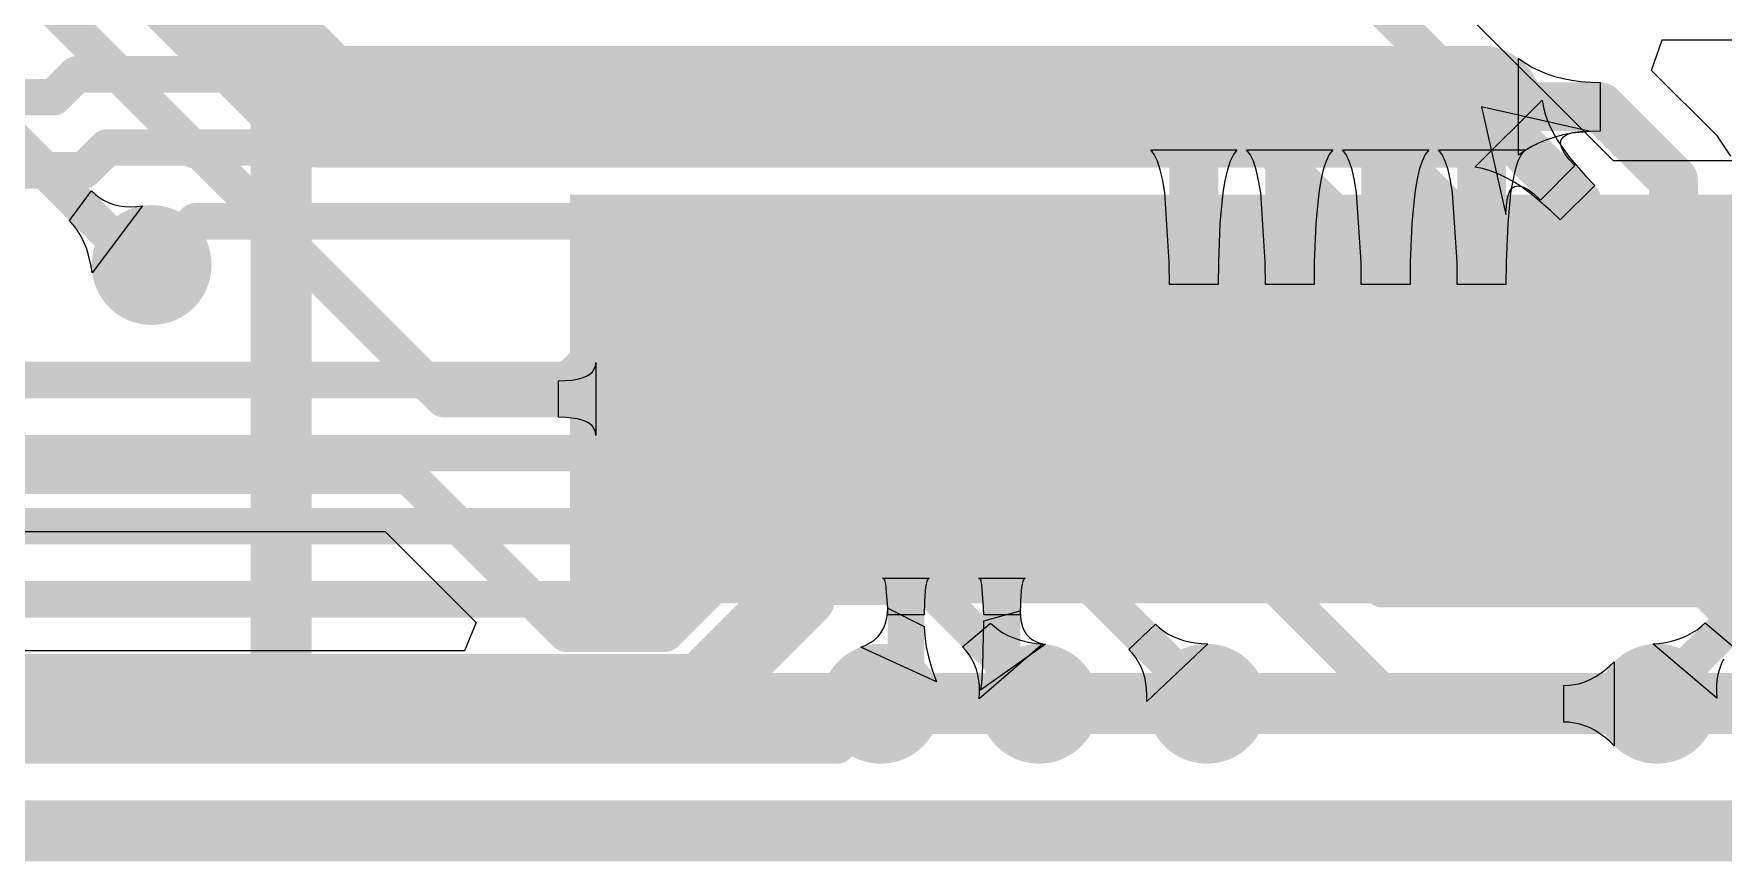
# Model space of a CAD drawing. Header units: millimetres. Extents: x 6.03 to 8.53, y 10.22 to 11.81.
# Drawn here: x 6.8586 to 7.1359, y 10.225 to 10.3608 of the extents above; entities that cross this region are included whole.
import ezdxf

# ---------------------------------------------------------------- set-up
doc = ezdxf.new("R2010")
doc.units = ezdxf.units.MM
doc.header["$MEASUREMENT"] = 0
for name, color, linetype in [('BottomLayer', 5, 'Continuous'), ('BottomOverlay', 54, 'Continuous'), ('BottomPaste', 16, 'Continuous'), ('BottomSolder', 6, 'Continuous'), ('KeepOutLayer', 6, 'Continuous'), ('MultiLayer', 9, 'Continuous'), ('TopLayer', 1, 'Continuous')]:
    doc.layers.add(name, color=color, linetype=linetype)

# ---------------------------------------------------------------- blocks, each defined once
blk = doc.blocks.new('CM4_2_B_4')
at = {"layer": 'BottomLayer'}
for points in [[(0.20866, 0.68701), (0.21654, 0.68701), (0.20866, 0.74606), (0.21654, 0.74606)], [(0.22441, 0.68701), (0.23228, 0.68701), (0.22441, 0.74606), (0.23228, 0.74606)], [(0.24016, 0.68701), (0.24803, 0.68701), (0.24016, 0.74606), (0.24803, 0.74606)], [(0.25591, 0.68701), (0.26378, 0.68701), (0.25591, 0.74606), (0.26378, 0.74606)], [(0.27165, 0.68701), (0.27953, 0.68701), (0.27165, 0.74606), (0.27953, 0.74606)], [(0.2874, 0.68701), (0.29528, 0.68701), (0.2874, 0.74606), (0.29528, 0.74606)], [(0.30315, 0.68701), (0.31102, 0.68701), (0.30315, 0.74606), (0.31102, 0.74606)], [(0.3189, 0.68701), (0.32677, 0.68701), (0.3189, 0.74606), (0.32677, 0.74606)], [(0.33465, 0.68701), (0.34252, 0.68701), (0.33465, 0.74606), (0.34252, 0.74606)], [(0.35039, 0.68701), (0.35827, 0.68701), (0.35039, 0.74606), (0.35827, 0.74606)], [(0.36614, 0.68701), (0.37402, 0.68701), (0.36614, 0.74606), (0.37402, 0.74606)], [(0.38189, 0.68701), (0.38976, 0.68701), (0.38189, 0.74606), (0.38976, 0.74606)]]:
    blk.add_solid(points, dxfattribs=at)
at = {"layer": 'BottomOverlay', "const_width": 0.01}
for points in [[(0.86614, 0.7874), (-1.06375, 0.7874)], [(0.44117, 0.76654), (-0.44083, 0.76654)], [(0.44117, 0.76654), (0.44117, 0.57754)]]:
    blk.add_lwpolyline(points, dxfattribs=at)
at = {"layer": 'BottomOverlay', "const_width": 0.005}
blk.add_lwpolyline([(0.43867, 0.76654, 1), (0.44367, 0.76654, 1)], format="xyb", close=True, dxfattribs=at)
blk.add_lwpolyline([(0.43867, 0.76654, 1), (0.44367, 0.76654, 1)], format="xyb", close=True, dxfattribs=at)
at = {"layer": 'BottomPaste'}
for points in [[(0.20866, 0.68701), (0.21654, 0.68701), (0.20866, 0.74606), (0.21654, 0.74606)], [(0.22441, 0.68701), (0.23228, 0.68701), (0.22441, 0.74606), (0.23228, 0.74606)], [(0.24016, 0.68701), (0.24803, 0.68701), (0.24016, 0.74606), (0.24803, 0.74606)], [(0.25591, 0.68701), (0.26378, 0.68701), (0.25591, 0.74606), (0.26378, 0.74606)], [(0.27165, 0.68701), (0.27953, 0.68701), (0.27165, 0.74606), (0.27953, 0.74606)], [(0.2874, 0.68701), (0.29528, 0.68701), (0.2874, 0.74606), (0.29528, 0.74606)], [(0.30315, 0.68701), (0.31102, 0.68701), (0.30315, 0.74606), (0.31102, 0.74606)], [(0.3189, 0.68701), (0.32677, 0.68701), (0.3189, 0.74606), (0.32677, 0.74606)], [(0.33465, 0.68701), (0.34252, 0.68701), (0.33465, 0.74606), (0.34252, 0.74606)], [(0.35039, 0.68701), (0.35827, 0.68701), (0.35039, 0.74606), (0.35827, 0.74606)], [(0.36614, 0.68701), (0.37402, 0.68701), (0.36614, 0.74606), (0.37402, 0.74606)], [(0.38189, 0.68701), (0.38976, 0.68701), (0.38189, 0.74606), (0.38976, 0.74606)]]:
    blk.add_solid(points, dxfattribs=at)
at = {"layer": 'BottomSolder'}
for points in [[(0.18891, 0.68301), (0.20479, 0.68301), (0.18891, 0.75006), (0.20479, 0.75006)], [(0.20466, 0.68301), (0.22054, 0.68301), (0.20466, 0.75006), (0.22054, 0.75006)], [(0.22041, 0.68301), (0.23628, 0.68301), (0.22041, 0.75006), (0.23628, 0.75006)], [(0.23616, 0.68301), (0.25203, 0.68301), (0.23616, 0.75006), (0.25203, 0.75006)], [(0.25191, 0.68301), (0.26778, 0.68301), (0.25191, 0.75006), (0.26778, 0.75006)], [(0.26765, 0.68301), (0.28353, 0.68301), (0.26765, 0.75006), (0.28353, 0.75006)], [(0.2834, 0.68301), (0.29928, 0.68301), (0.2834, 0.75006), (0.29928, 0.75006)], [(0.29915, 0.68301), (0.31502, 0.68301), (0.29915, 0.75006), (0.31502, 0.75006)], [(0.3149, 0.68301), (0.33077, 0.68301), (0.3149, 0.75006), (0.33077, 0.75006)], [(0.33065, 0.68301), (0.34652, 0.68301), (0.33065, 0.75006), (0.34652, 0.75006)], [(0.34639, 0.68301), (0.36227, 0.68301), (0.34639, 0.75006), (0.36227, 0.75006)], [(0.36214, 0.68301), (0.37802, 0.68301), (0.36214, 0.75006), (0.37802, 0.75006)], [(0.37789, 0.68301), (0.39376, 0.68301), (0.37789, 0.75006), (0.39376, 0.75006)]]:
    blk.add_solid(points, dxfattribs=at)

msp = doc.modelspace()

# ---------------------------------------------------------------- linework, layer by layer
at = {"layer": 'BottomLayer'}
for p, q in [((7.12418, 10.3548), (7.12586, 10.35964)), ((7.12586, 10.35964), (7.12599, 10.3598)), ((7.12599, 10.3598), (7.14533, 10.3598)), ((7.10235, 10.34087), (7.10235, 10.35676)), ((7.10235, 10.35676), (7.10341, 10.35601)), ((7.10341, 10.35601), (7.10454, 10.35534)), ((7.10454, 10.35534), (7.10573, 10.35475)), ((7.10573, 10.35475), (7.10697, 10.35424)), ((7.10697, 10.35424), (7.10828, 10.35381)), ((7.10828, 10.35381), (7.10965, 10.35345)), ((7.10965, 10.35345), (7.11108, 10.35317)), ((7.11108, 10.35317), (7.11258, 10.35298)), ((7.13498, 10.344), (7.12418, 10.3548)), ((7.11258, 10.35298), (7.11413, 10.35286)), ((7.11413, 10.35286), (7.11575, 10.35282)), ((7.11575, 10.35282), (7.11575, 10.34482)), ((7.09518, 10.33888), (7.10622, 10.34991)), ((7.11394, 10.34482), (7.09628, 10.34882)), ((7.09628, 10.34882), (7.10028, 10.33116)), ((7.10622, 10.34991), (7.10643, 10.34869)), ((7.10643, 10.34869), (7.10678, 10.34742)), ((7.10678, 10.34742), (7.10728, 10.34611)), ((7.10728, 10.34611), (7.10792, 10.34477)), ((7.10792, 10.34477), (7.10871, 10.34339)), ((7.11413, 10.34478), (7.11108, 10.34446)), ((7.11128, 10.34459), (7.11247, 10.34476)), ((7.11247, 10.34476), (7.11394, 10.34482)), ((7.11575, 10.34482), (7.11413, 10.34478)), ((7.10454, 10.34229), (7.10341, 10.34162)), ((7.10573, 10.34289), (7.10454, 10.34229)), ((7.10697, 10.3434), (7.10573, 10.34289)), ((7.10828, 10.34383), (7.10697, 10.3434)), ((7.10965, 10.34419), (7.10828, 10.34383)), ((7.10871, 10.34339), (7.10965, 10.34197)), ((7.10925, 10.34278), (7.10935, 10.3434)), ((7.10943, 10.34205), (7.10925, 10.34278)), ((7.10935, 10.3434), (7.10972, 10.34391)), ((7.10988, 10.3412), (7.10943, 10.34205)), ((7.11108, 10.34446), (7.10965, 10.34419)), ((7.10972, 10.34391), (7.11037, 10.34431)), ((7.11037, 10.34431), (7.11128, 10.34459)), ((7.1372, 10.34069), (7.13498, 10.344)), ((7.04254, 10.34098), (7.04196, 10.34175)), ((7.04196, 10.34175), (7.05611, 10.34175)), ((7.04254, 10.34098), (7.04196, 10.34175)), ((7.04196, 10.34175), (7.05611, 10.34175)), ((7.04307, 10.33988), (7.04254, 10.34098)), ((7.04307, 10.33988), (7.04254, 10.34098)), ((7.04353, 10.33847), (7.04307, 10.33988)), ((7.04353, 10.33847), (7.04307, 10.33988)), ((7.055, 10.33988), (7.05454, 10.33847)), ((7.055, 10.33988), (7.05454, 10.33847)), ((7.05553, 10.34098), (7.055, 10.33988)), ((7.05553, 10.34098), (7.055, 10.33988)), ((7.05611, 10.34175), (7.05553, 10.34098)), ((7.05611, 10.34175), (7.05553, 10.34098)), ((7.05829, 10.34098), (7.05771, 10.34175)), ((7.05771, 10.34175), (7.07186, 10.34175)), ((7.05829, 10.34098), (7.05771, 10.34175)), ((7.05771, 10.34175), (7.07186, 10.34175)), ((7.05881, 10.33988), (7.05829, 10.34098)), ((7.05881, 10.33988), (7.05829, 10.34098)), ((7.05928, 10.33847), (7.05881, 10.33988)), ((7.05928, 10.33847), (7.05881, 10.33988)), ((7.07075, 10.33988), (7.07029, 10.33847)), ((7.07075, 10.33988), (7.07029, 10.33847)), ((7.07127, 10.34098), (7.07075, 10.33988)), ((7.07127, 10.34098), (7.07075, 10.33988)), ((7.07186, 10.34175), (7.07127, 10.34098)), ((7.07186, 10.34175), (7.07127, 10.34098)), ((7.07404, 10.34098), (7.07346, 10.34175)), ((7.07346, 10.34175), (7.08761, 10.34175)), ((7.07404, 10.34098), (7.07346, 10.34175)), ((7.07346, 10.34175), (7.08761, 10.34175)), ((7.07456, 10.33988), (7.07404, 10.34098)), ((7.07456, 10.33988), (7.07404, 10.34098)), ((7.07502, 10.33847), (7.07456, 10.33988)), ((7.07502, 10.33847), (7.07456, 10.33988)), ((7.0865, 10.33988), (7.08604, 10.33847)), ((7.0865, 10.33988), (7.08604, 10.33847)), ((7.08702, 10.34098), (7.0865, 10.33988)), ((7.08702, 10.34098), (7.0865, 10.33988)), ((7.08761, 10.34175), (7.08702, 10.34098)), ((7.08761, 10.34175), (7.08702, 10.34098)), ((7.08979, 10.34098), (7.0892, 10.34175)), ((7.0892, 10.34175), (7.10335, 10.34175)), ((7.09031, 10.33988), (7.08979, 10.34098)), ((7.09077, 10.33847), (7.09031, 10.33988)), ((7.10225, 10.33988), (7.10179, 10.33847)), ((7.10277, 10.34098), (7.10225, 10.33988)), ((7.10341, 10.34162), (7.10235, 10.34087)), ((7.10335, 10.34175), (7.10277, 10.34098)), ((7.10965, 10.34197), (7.11073, 10.34051)), ((7.1106, 10.34024), (7.10988, 10.3412)), ((7.11159, 10.33916), (7.1106, 10.34024)), ((7.11073, 10.34051), (7.11333, 10.33747)), ((7.04393, 10.33674), (7.04353, 10.33847)), ((7.04393, 10.33674), (7.04353, 10.33847)), ((7.04427, 10.33469), (7.04393, 10.33674)), ((7.04427, 10.33469), (7.04393, 10.33674)), ((7.05414, 10.33674), (7.0538, 10.33469)), ((7.05414, 10.33674), (7.0538, 10.33469)), ((7.05454, 10.33847), (7.05414, 10.33674)), ((7.05454, 10.33847), (7.05414, 10.33674)), ((7.05968, 10.33674), (7.05928, 10.33847)), ((7.05968, 10.33674), (7.05928, 10.33847)), ((7.06001, 10.33469), (7.05968, 10.33674)), ((7.06001, 10.33469), (7.05968, 10.33674)), ((7.06989, 10.33674), (7.06955, 10.33469)), ((7.06989, 10.33674), (7.06955, 10.33469)), ((7.07029, 10.33847), (7.06989, 10.33674)), ((7.07029, 10.33847), (7.06989, 10.33674)), ((7.07542, 10.33674), (7.07502, 10.33847)), ((7.07542, 10.33674), (7.07502, 10.33847)), ((7.07576, 10.33469), (7.07542, 10.33674)), ((7.07576, 10.33469), (7.07542, 10.33674)), ((7.08564, 10.33674), (7.0853, 10.33469)), ((7.08564, 10.33674), (7.0853, 10.33469)), ((7.08604, 10.33847), (7.08564, 10.33674)), ((7.08604, 10.33847), (7.08564, 10.33674)), ((7.09117, 10.33674), (7.09077, 10.33847)), ((7.09151, 10.33469), (7.09117, 10.33674)), ((7.09641, 10.33867), (7.09518, 10.33888)), ((7.09768, 10.33832), (7.09641, 10.33867)), ((7.09898, 10.33782), (7.09768, 10.33832)), ((7.10033, 10.33718), (7.09898, 10.33782)), ((7.10171, 10.33639), (7.10033, 10.33718)), ((7.10139, 10.33674), (7.10105, 10.33469)), ((7.10179, 10.33847), (7.10139, 10.33674)), ((7.10594, 10.33351), (7.11159, 10.33916)), ((7.11333, 10.33747), (7.11486, 10.3359)), ((6.86444, 10.33013), (6.86805, 10.33501)), ((6.86805, 10.33501), (6.86872, 10.33441)), ((6.86872, 10.33441), (6.86942, 10.33388)), ((6.86942, 10.33388), (6.87017, 10.33343)), ((7.045, 10.3233), (7.04427, 10.33469)), ((7.045, 10.3233), (7.04427, 10.33469)), ((7.0538, 10.33469), (7.05331, 10.32963)), ((7.0538, 10.33469), (7.05331, 10.32963)), ((7.06075, 10.3233), (7.06001, 10.33469)), ((7.06075, 10.3233), (7.06001, 10.33469)), ((7.06955, 10.33469), (7.06906, 10.32963)), ((7.06955, 10.33469), (7.06906, 10.32963)), ((7.0765, 10.3233), (7.07576, 10.33469)), ((7.0765, 10.3233), (7.07576, 10.33469)), ((7.0853, 10.33469), (7.08481, 10.32963)), ((7.0853, 10.33469), (7.08481, 10.32963)), ((7.09225, 10.3233), (7.09151, 10.33469)), ((7.10034, 10.33263), (7.10051, 10.33382)), ((7.10051, 10.33382), (7.10079, 10.33473)), ((7.10105, 10.33469), (7.10056, 10.32963)), ((7.10079, 10.33473), (7.10118, 10.33538)), ((7.10118, 10.33538), (7.10169, 10.33575)), ((7.10169, 10.33575), (7.10232, 10.33585)), ((7.10313, 10.33545), (7.10171, 10.33639)), ((7.10232, 10.33585), (7.10305, 10.33567)), ((7.10305, 10.33567), (7.1039, 10.33522)), ((7.10459, 10.33437), (7.10313, 10.33545)), ((7.1039, 10.33522), (7.10486, 10.3345)), ((7.10762, 10.33176), (7.10459, 10.33437)), ((7.10486, 10.3345), (7.10594, 10.33351)), ((7.11486, 10.3359), (7.1092, 10.33024)), ((6.87646, 10.33256), (6.8682, 10.32154)), ((6.87017, 10.33343), (6.87095, 10.33307)), ((6.87095, 10.33307), (6.87177, 10.33278)), ((6.87177, 10.33278), (6.87263, 10.33258)), ((6.87263, 10.33258), (6.87353, 10.33245)), ((6.87353, 10.33245), (6.87447, 10.33241)), ((6.87447, 10.33241), (6.87545, 10.33245)), ((6.87545, 10.33245), (6.87646, 10.33256)), ((7.10028, 10.33116), (7.10034, 10.33263)), ((7.1092, 10.33024), (7.10762, 10.33176)), ((6.86502, 10.32951), (6.86444, 10.33013)), ((6.86556, 10.32883), (6.86502, 10.32951)), ((6.86605, 10.32809), (6.86556, 10.32883)), ((7.05331, 10.32963), (7.05307, 10.3233)), ((7.05331, 10.32963), (7.05307, 10.3233)), ((7.06906, 10.32963), (7.06881, 10.3233)), ((7.06906, 10.32963), (7.06881, 10.3233)), ((7.08481, 10.32963), (7.08456, 10.3233)), ((7.08481, 10.32963), (7.08456, 10.3233)), ((7.10056, 10.32963), (7.10031, 10.3233)), ((6.86649, 10.32731), (6.86605, 10.32809)), ((6.86689, 10.32648), (6.86649, 10.32731)), ((6.86724, 10.32559), (6.86689, 10.32648)), ((6.86755, 10.32466), (6.86724, 10.32559)), ((6.86803, 10.32263), (6.86755, 10.32466)), ((6.8682, 10.32154), (6.86803, 10.32263)), ((7.04504, 10.31965), (7.045, 10.3233)), ((7.04504, 10.31965), (7.045, 10.3233)), ((7.05307, 10.3233), (7.05304, 10.31965)), ((7.05307, 10.3233), (7.05304, 10.31965)), ((7.06078, 10.31965), (7.06075, 10.3233)), ((7.06078, 10.31965), (7.06075, 10.3233)), ((7.06881, 10.3233), (7.06878, 10.31965)), ((7.06881, 10.3233), (7.06878, 10.31965)), ((7.07653, 10.31965), (7.0765, 10.3233)), ((7.07653, 10.31965), (7.0765, 10.3233)), ((7.08456, 10.3233), (7.08453, 10.31965)), ((7.08456, 10.3233), (7.08453, 10.31965)), ((7.09228, 10.31965), (7.09225, 10.3233)), ((7.10031, 10.3233), (7.10028, 10.31965)), ((7.05304, 10.31965), (7.04504, 10.31965)), ((7.05304, 10.31965), (7.04504, 10.31965)), ((7.06878, 10.31965), (7.06078, 10.31965)), ((7.06878, 10.31965), (7.06078, 10.31965)), ((7.08453, 10.31965), (7.07653, 10.31965)), ((7.08453, 10.31965), (7.07653, 10.31965)), ((7.10028, 10.31965), (7.09228, 10.31965)), ((6.95061, 10.30576), (6.95079, 10.30627)), ((6.95079, 10.30627), (6.95085, 10.30684)), ((6.95085, 10.30684), (6.95085, 10.29484)), ((6.94473, 10.30384), (6.94589, 10.30387)), ((6.94473, 10.29784), (6.94473, 10.30384)), ((6.94589, 10.30387), (6.94693, 10.30396)), ((6.94693, 10.30396), (6.94785, 10.30411)), ((6.94785, 10.30411), (6.94865, 10.30432)), ((6.94865, 10.30432), (6.94932, 10.30459)), ((6.94932, 10.30459), (6.94987, 10.30492)), ((6.94987, 10.30492), (6.9503, 10.30531)), ((6.9503, 10.30531), (6.95061, 10.30576)), ((6.94589, 10.29781), (6.94473, 10.29784)), ((6.94693, 10.29772), (6.94589, 10.29781)), ((6.94785, 10.29757), (6.94693, 10.29772)), ((6.94865, 10.29736), (6.94785, 10.29757)), ((6.94932, 10.29709), (6.94865, 10.29736)), ((6.94987, 10.29676), (6.94932, 10.29709)), ((6.9503, 10.29637), (6.94987, 10.29676)), ((6.95061, 10.29592), (6.9503, 10.29637)), ((6.95079, 10.29541), (6.95061, 10.29592)), ((6.95085, 10.29484), (6.95079, 10.29541)), ((6.80132, 10.27907), (6.9163, 10.27907)), ((6.9163, 10.27907), (6.93123, 10.26413)), ((6.99813, 10.27137), (6.99797, 10.27143)), ((6.99797, 10.27143), (7.00561, 10.27143)), ((6.99827, 10.27119), (6.99813, 10.27137)), ((6.99839, 10.27089), (6.99827, 10.27119)), ((6.9985, 10.27047), (6.99839, 10.27089)), ((6.99878, 10.26657), (6.9985, 10.27047)), ((7.005, 10.26993), (7.00492, 10.26927)), ((7.00509, 10.27047), (7.005, 10.26993)), ((7.00519, 10.27089), (7.00509, 10.27047)), ((7.00531, 10.27119), (7.00519, 10.27089)), ((7.00545, 10.27137), (7.00531, 10.27119)), ((7.00561, 10.27143), (7.00545, 10.27137)), ((7.01388, 10.27137), (7.01372, 10.27143)), ((7.01372, 10.27143), (7.02136, 10.27143)), ((7.01402, 10.27119), (7.01388, 10.27137)), ((7.01414, 10.27089), (7.01402, 10.27119)), ((7.01425, 10.27047), (7.01414, 10.27089)), ((7.01453, 10.26657), (7.01425, 10.27047)), ((7.02074, 10.26993), (7.02067, 10.26927)), ((7.02083, 10.27047), (7.02074, 10.26993)), ((7.02094, 10.27089), (7.02083, 10.27047)), ((7.02106, 10.27119), (7.02094, 10.27089)), ((7.0212, 10.27137), (7.02106, 10.27119)), ((7.02136, 10.27143), (7.0212, 10.27137)), ((7.00482, 10.26759), (7.00479, 10.26543)), ((7.00492, 10.26927), (7.00482, 10.26759)), ((7.02057, 10.26759), (7.02054, 10.26543)), ((7.02067, 10.26927), (7.02057, 10.26759)), ((6.99839, 10.26388), (6.99861, 10.26469)), ((6.99861, 10.26469), (6.99875, 10.26555)), ((6.99875, 10.26555), (6.99879, 10.26649)), ((6.99879, 10.26543), (6.99878, 10.26657)), ((6.99879, 10.26649), (7.00479, 10.26347)), ((7.00479, 10.26543), (6.99879, 10.26543)), ((7.01441, 10.25698), (7.01454, 10.26445)), ((7.01454, 10.26543), (7.01453, 10.26657)), ((7.01454, 10.26445), (7.02054, 10.26606)), ((7.02054, 10.26543), (7.01454, 10.26543)), ((7.02054, 10.26606), (7.02058, 10.2651)), ((7.02058, 10.2651), (7.02071, 10.26424)), ((6.93123, 10.26413), (6.92932, 10.25951)), ((6.99662, 10.26132), (6.9972, 10.26186)), ((6.9972, 10.26186), (6.99768, 10.26247)), ((6.99768, 10.26247), (6.99808, 10.26314)), ((6.99808, 10.26314), (6.99839, 10.26388)), ((7.00479, 10.26347), (7.00481, 10.26268)), ((7.00481, 10.26268), (7.00497, 10.26101)), ((7.02071, 10.26424), (7.02091, 10.26346)), ((7.02091, 10.26346), (7.0212, 10.26278)), ((7.0212, 10.26278), (7.02158, 10.26219)), ((7.02158, 10.26219), (7.02204, 10.26169)), ((7.02204, 10.26169), (7.02258, 10.26128)), ((7.03838, 10.25973), (7.04275, 10.26386)), ((7.04275, 10.26386), (7.04339, 10.26326)), ((7.04339, 10.26326), (7.04409, 10.26273)), ((7.04409, 10.26273), (7.04483, 10.26226)), ((7.04483, 10.26226), (7.04562, 10.26185)), ((7.04562, 10.26185), (7.04645, 10.2615)), ((7.12841, 10.26137), (7.12929, 10.26169)), ((7.12929, 10.26169), (7.13013, 10.26207)), ((7.13013, 10.26207), (7.13092, 10.26249)), ((7.13092, 10.26249), (7.13165, 10.26297)), ((7.13165, 10.26297), (7.13234, 10.26351)), ((7.13234, 10.26351), (7.13298, 10.26409)), ((7.13298, 10.26409), (7.13759, 10.26022)), ((6.92932, 10.25951), (6.70285, 10.25951)), ((6.99436, 10.26009), (6.9952, 10.26043)), ((7.00681, 10.25439), (6.99436, 10.26009)), ((6.9952, 10.26043), (6.99595, 10.26085)), ((6.99595, 10.26085), (6.99662, 10.26132)), ((7.00497, 10.26101), (7.00511, 10.26014)), ((7.00511, 10.26014), (7.00552, 10.25832)), ((7.02469, 10.26059), (7.01403, 10.25303)), ((7.02258, 10.26128), (7.0232, 10.26096)), ((7.0232, 10.26096), (7.02391, 10.26073)), ((7.02391, 10.26073), (7.02469, 10.26059)), ((7.03898, 10.25908), (7.03838, 10.25973)), ((7.03951, 10.25838), (7.03898, 10.25908)), ((7.05135, 10.26065), (7.04135, 10.25117)), ((7.04645, 10.2615), (7.04734, 10.26121)), ((7.04734, 10.26121), (7.04827, 10.26098)), ((7.04827, 10.26098), (7.04925, 10.26081)), ((7.04925, 10.26081), (7.05027, 10.2607)), ((7.05027, 10.2607), (7.05135, 10.26065)), ((7.12437, 10.26063), (7.12545, 10.26073)), ((7.13488, 10.25172), (7.12437, 10.26063)), ((7.12545, 10.26073), (7.12649, 10.26089)), ((7.12649, 10.26089), (7.12747, 10.26111)), ((7.12747, 10.26111), (7.12841, 10.26137)), ((7.00552, 10.25832), (7.00608, 10.2564)), ((7.00608, 10.2564), (7.00681, 10.25439)), ((7.01422, 10.25418), (7.01441, 10.25698)), ((7.03998, 10.25764), (7.03951, 10.25838)), ((7.04038, 10.25685), (7.03998, 10.25764)), ((7.0407, 10.25601), (7.04038, 10.25685)), ((7.04097, 10.25513), (7.0407, 10.25601)), ((7.13531, 10.25649), (7.13508, 10.25562)), ((7.13562, 10.25732), (7.13531, 10.25649)), ((7.136, 10.25811), (7.13562, 10.25732)), ((7.01403, 10.25303), (7.01413, 10.25354)), ((7.01413, 10.25354), (7.01422, 10.25418)), ((7.04116, 10.25421), (7.04097, 10.25513)), ((7.04129, 10.25324), (7.04116, 10.25421)), ((7.04135, 10.25223), (7.04129, 10.25324)), ((7.13483, 10.25375), (7.13482, 10.25275)), ((7.13492, 10.25471), (7.13483, 10.25375)), ((7.13508, 10.25562), (7.13492, 10.25471)), ((7.04135, 10.25117), (7.04135, 10.25223)), ((7.13482, 10.25275), (7.13488, 10.25172))]:
    msp.add_line(p, q, dxfattribs=at)
for points, const_width in [([(6.8342, 10.41941), (6.89293, 10.36068)], 0.02), ([(6.8152, 10.41154), (6.88506, 10.34168)], 0.006), ([(6.82874, 10.37008), (6.87598, 10.32283)], 0.006), ([(6.89293, 10.36068), (6.89363, 10.36068)], 0.02), ([(6.89363, 10.36068), (6.90549, 10.34882)], 0.02), ([(6.90549, 10.34882), (7.04904, 10.34882)], 0.02), ([(7.04904, 10.34882), (7.06478, 10.34882)], 0.02), ([(7.06478, 10.34882), (7.08053, 10.34882)], 0.02), ([(7.08053, 10.34882), (7.09628, 10.34882)], 0.02), ([(7.04904, 10.30084), (7.04904, 10.34882)], 0.008), ([(7.06478, 10.30084), (7.06478, 10.34882)], 0.008), ([(7.08053, 10.30084), (7.08053, 10.34882)], 0.008), ([(7.09628, 10.34882), (7.11575, 10.34882)], 0.008), ([(7.09628, 10.34882), (7.11203, 10.33307)], 0.008), ([(7.09628, 10.30084), (7.09628, 10.34882)], 0.008), ([(7.11575, 10.34882), (7.12778, 10.33679)], 0.008), ([(6.88506, 10.34168), (6.88576, 10.34168)], 0.006), ([(6.88576, 10.34168), (6.8968, 10.33064)], 0.006), ([(7.12778, 10.30084), (7.12778, 10.33679)], 0.008), ([(7.11203, 10.30084), (7.11203, 10.33307)], 0.008), ([(6.8968, 10.32994), (6.8968, 10.33064)], 0.006), ([(6.8968, 10.32994), (6.92589, 10.30084)], 0.006), ([(6.87598, 10.32283), (6.87795, 10.32283)], 0.006), ([(6.92589, 10.30084), (6.95455, 10.30084)], 0.006), ([(6.9703, 10.2704), (6.9703, 10.30084)], 0.006), ([(6.98604, 10.26776), (6.98604, 10.30084)], 0.008), ([(7.00179, 10.25533), (7.00179, 10.30084)], 0.006), ([(7.01754, 10.25726), (7.01754, 10.30084)], 0.006), ([(7.03329, 10.26908), (7.03329, 10.30084)], 0.006), ([(6.80132, 10.28824), (6.9201, 10.28824)], 0.006), ([(6.9201, 10.28824), (6.94603, 10.26231)], 0.006), ([(6.96221, 10.26231), (6.9703, 10.2704)], 0.006), ([(7.12451, 10.25138), (7.14352, 10.2704)], 0.006), ([(6.9676, 10.24931), (6.98604, 10.26776)], 0.008), ([(7.03329, 10.26908), (7.05118, 10.25118)], 0.006), ([(6.94603, 10.26231), (6.96221, 10.26231)], 0.006), ([(7.01754, 10.25726), (7.02362, 10.25118)], 0.006), ([(6.48476, 10.24931), (6.9676, 10.24931)], 0.008)]:
    msp.add_lwpolyline(points, dxfattribs=dict(at, const_width=const_width))
for points, const_width in [([(6.88793, 10.36068, 1), (6.89793, 10.36068, 1)], 0.01), ([(6.88793, 10.36068, 1), (6.89793, 10.36068, 1)], 0.01), ([(6.88863, 10.36068, 1), (6.89863, 10.36068, 1)], 0.01), ([(6.88863, 10.36068, 1), (6.89863, 10.36068, 1)], 0.01), ([(6.90049, 10.34882, 1), (6.91049, 10.34882, 1)], 0.01), ([(6.90049, 10.34882, 1), (6.91049, 10.34882, 1)], 0.01), ([(7.04404, 10.34882, 1), (7.05404, 10.34882, 1)], 0.01), ([(7.04404, 10.34882, 1), (7.05404, 10.34882, 1)], 0.01), ([(7.05978, 10.34882, 1), (7.06978, 10.34882, 1)], 0.01), ([(7.05978, 10.34882, 1), (7.06978, 10.34882, 1)], 0.01), ([(7.07553, 10.34882, 1), (7.08553, 10.34882, 1)], 0.01), ([(7.07553, 10.34882, 1), (7.08553, 10.34882, 1)], 0.01), ([(7.09128, 10.34882, 1), (7.10128, 10.34882, 1)], 0.01), ([(7.04704, 10.34882, 1), (7.05104, 10.34882, 1)], 0.004), ([(7.06278, 10.34882, 1), (7.06678, 10.34882, 1)], 0.004), ([(7.07853, 10.34882, 1), (7.08253, 10.34882, 1)], 0.004), ([(7.09428, 10.34882, 1), (7.09828, 10.34882, 1)], 0.004), ([(7.09428, 10.34882, 1), (7.09828, 10.34882, 1)], 0.004), ([(7.09428, 10.34882, 1), (7.09828, 10.34882, 1)], 0.004), ([(7.11375, 10.34882, 1), (7.11775, 10.34882, 1)], 0.004), ([(7.11375, 10.34882, 1), (7.11775, 10.34882, 1)], 0.004), ([(6.88356, 10.34168, 1), (6.88656, 10.34168, 1)], 0.003), ([(6.88356, 10.34168, 1), (6.88656, 10.34168, 1)], 0.003), ([(6.88426, 10.34168, 1), (6.88726, 10.34168, 1)], 0.003), ([(6.88426, 10.34168, 1), (6.88726, 10.34168, 1)], 0.003), ([(7.12578, 10.33679, 1), (7.12978, 10.33679, 1)], 0.004), ([(7.12578, 10.33679, 1), (7.12978, 10.33679, 1)], 0.004), ([(7.11003, 10.33307, 1), (7.11403, 10.33307, 1)], 0.004), ([(7.11003, 10.33307, 1), (7.11403, 10.33307, 1)], 0.004), ([(6.87303, 10.32283, 1), (6.88287, 10.32283, 1)], 0.00984), ([(6.8953, 10.33064, 1), (6.8983, 10.33064, 1)], 0.003), ([(6.8953, 10.33064, 1), (6.8983, 10.33064, 1)], 0.003), ([(6.8953, 10.32994, 1), (6.8983, 10.32994, 1)], 0.003), ([(6.8953, 10.32994, 1), (6.8983, 10.32994, 1)], 0.003), ([(6.87448, 10.32283, 1), (6.87748, 10.32283, 1)], 0.003), ([(6.87448, 10.32283, 1), (6.87748, 10.32283, 1)], 0.003), ([(6.87645, 10.32283, 1), (6.87945, 10.32283, 1)], 0.003), ([(6.92439, 10.30084, 1), (6.92739, 10.30084, 1)], 0.003), ([(6.92439, 10.30084, 1), (6.92739, 10.30084, 1)], 0.003), ([(6.95305, 10.30084, 1), (6.95605, 10.30084, 1)], 0.003), ([(6.9688, 10.30084, 1), (6.9718, 10.30084, 1)], 0.003), ([(6.98404, 10.30084, 1), (6.98804, 10.30084, 1)], 0.004), ([(7.00029, 10.30084, 1), (7.00329, 10.30084, 1)], 0.003), ([(7.01604, 10.30084, 1), (7.01904, 10.30084, 1)], 0.003), ([(7.03179, 10.30084, 1), (7.03479, 10.30084, 1)], 0.003), ([(7.04704, 10.30084, 1), (7.05104, 10.30084, 1)], 0.004), ([(7.06278, 10.30084, 1), (7.06678, 10.30084, 1)], 0.004), ([(7.07853, 10.30084, 1), (7.08253, 10.30084, 1)], 0.004), ([(7.09428, 10.30084, 1), (7.09828, 10.30084, 1)], 0.004), ([(7.11003, 10.30084, 1), (7.11403, 10.30084, 1)], 0.004), ([(7.12578, 10.30084, 1), (7.12978, 10.30084, 1)], 0.004), ([(6.9186, 10.28824, 1), (6.9216, 10.28824, 1)], 0.003), ([(6.9186, 10.28824, 1), (6.9216, 10.28824, 1)], 0.003), ([(6.9688, 10.2704, 1), (6.9718, 10.2704, 1)], 0.003), ([(6.9688, 10.2704, 1), (6.9718, 10.2704, 1)], 0.003), ([(6.98404, 10.26776, 1), (6.98804, 10.26776, 1)], 0.004), ([(6.98404, 10.26776, 1), (6.98804, 10.26776, 1)], 0.004), ([(7.03179, 10.26908, 1), (7.03479, 10.26908, 1)], 0.003), ([(7.03179, 10.26908, 1), (7.03479, 10.26908, 1)], 0.003), ([(6.94453, 10.26231, 1), (6.94753, 10.26231, 1)], 0.003), ([(6.94453, 10.26231, 1), (6.94753, 10.26231, 1)], 0.003), ([(6.96071, 10.26231, 1), (6.96371, 10.26231, 1)], 0.003), ([(6.96071, 10.26231, 1), (6.96371, 10.26231, 1)], 0.003), ([(6.99272, 10.25081, 1), (7.00256, 10.25081, 1)], 0.00984), ([(7.0187, 10.25081, 1), (7.02854, 10.25081, 1)], 0.00984), ([(7.01604, 10.25726, 1), (7.01904, 10.25726, 1)], 0.003), ([(7.01604, 10.25726, 1), (7.01904, 10.25726, 1)], 0.003), ([(7.04626, 10.25081, 1), (7.0561, 10.25081, 1)], 0.00984), ([(7.12016, 10.25081, 1), (7.13, 10.25081, 1)], 0.00984), ([(7.00029, 10.25533, 1), (7.00329, 10.25533, 1)], 0.003), ([(6.9656, 10.24931, 1), (6.9696, 10.24931, 1)], 0.004), ([(6.9656, 10.24931, 1), (6.9696, 10.24931, 1)], 0.004), ([(7.02212, 10.25118, 1), (7.02512, 10.25118, 1)], 0.003), ([(7.04968, 10.25118, 1), (7.05268, 10.25118, 1)], 0.003), ([(7.12301, 10.25138, 1), (7.12601, 10.25138, 1)], 0.003)]:
    msp.add_lwpolyline(points, format="xyb", close=True, dxfattribs=dict(at, const_width=const_width))
at = {"layer": 'KeepOutLayer', "const_width": 0.01}
msp.add_lwpolyline([(6.47307, 10.22996), (8.40373, 10.22996)], dxfattribs=at)
at = {"layer": 'MultiLayer', "const_width": 0.00984}
for points in [[(6.87303, 10.32283, 1), (6.88287, 10.32283, 1)], [(6.99272, 10.25081, 1), (7.00256, 10.25081, 1)], [(7.0187, 10.25081, 1), (7.02854, 10.25081, 1)], [(7.04626, 10.25081, 1), (7.0561, 10.25081, 1)], [(7.12016, 10.25081, 1), (7.13, 10.25081, 1)]]:
    msp.add_lwpolyline(points, format="xyb", close=True, dxfattribs=at)
at = {"layer": 'TopLayer'}
for p, q in [((7.11792, 10.33994), (7.08524, 10.37261)), ((7.17735, 10.33994), (7.11792, 10.33994)), ((7.01107, 10.26015), (7.01565, 10.26406)), ((7.01565, 10.26406), (7.01629, 10.26348)), ((7.01629, 10.26348), (7.01697, 10.26294)), ((7.01697, 10.26294), (7.01771, 10.26246)), ((7.01771, 10.26246), (7.0185, 10.26204)), ((7.0185, 10.26204), (7.01934, 10.26167)), ((7.01934, 10.26167), (7.02022, 10.26135)), ((7.03838, 10.25973), (7.04275, 10.26386)), ((7.04275, 10.26386), (7.04339, 10.26326)), ((7.04339, 10.26326), (7.04409, 10.26273)), ((7.04409, 10.26273), (7.04483, 10.26226)), ((7.04483, 10.26226), (7.04562, 10.26185)), ((7.04562, 10.26185), (7.04645, 10.2615)), ((7.01167, 10.25949), (7.01107, 10.26015)), ((7.0122, 10.25879), (7.01167, 10.25949)), ((7.01266, 10.25805), (7.0122, 10.25879)), ((7.02426, 10.26063), (7.01381, 10.25164)), ((7.02022, 10.26135), (7.02116, 10.26109)), ((7.02116, 10.26109), (7.02214, 10.26088)), ((7.02214, 10.26088), (7.02317, 10.26073)), ((7.02317, 10.26073), (7.02426, 10.26063)), ((7.03898, 10.25908), (7.03838, 10.25973)), ((7.03951, 10.25838), (7.03898, 10.25908)), ((7.05135, 10.26065), (7.04135, 10.25117)), ((7.04645, 10.2615), (7.04734, 10.26121)), ((7.04734, 10.26121), (7.04827, 10.26098)), ((7.04827, 10.26098), (7.04925, 10.26081)), ((7.04925, 10.26081), (7.05027, 10.2607)), ((7.05027, 10.2607), (7.05135, 10.26065)), ((7.01304, 10.25726), (7.01266, 10.25805)), ((7.01335, 10.25643), (7.01304, 10.25726)), ((7.01359, 10.25555), (7.01335, 10.25643)), ((7.03998, 10.25764), (7.03951, 10.25838)), ((7.04038, 10.25685), (7.03998, 10.25764)), ((7.0407, 10.25601), (7.04038, 10.25685)), ((7.04097, 10.25513), (7.0407, 10.25601)), ((7.11571, 10.25571), (7.1165, 10.2563)), ((7.1165, 10.2563), (7.11728, 10.25696)), ((7.11728, 10.25696), (7.11805, 10.2577)), ((7.11805, 10.2577), (7.11805, 10.24392)), ((7.01376, 10.25464), (7.01359, 10.25555)), ((7.01385, 10.25368), (7.01376, 10.25464)), ((7.01387, 10.25268), (7.01385, 10.25368)), ((7.04116, 10.25421), (7.04097, 10.25513)), ((7.04129, 10.25324), (7.04116, 10.25421)), ((7.04135, 10.25223), (7.04129, 10.25324)), ((7.1098, 10.25381), (7.11068, 10.25385)), ((7.1098, 10.24781), (7.1098, 10.25381)), ((7.11068, 10.25385), (7.11155, 10.25396)), ((7.11155, 10.25396), (7.11241, 10.25416)), ((7.11241, 10.25416), (7.11325, 10.25443)), ((7.11325, 10.25443), (7.11408, 10.25478)), ((7.11408, 10.25478), (7.1149, 10.25521)), ((7.1149, 10.25521), (7.11571, 10.25571)), ((7.01381, 10.25164), (7.01387, 10.25268)), ((7.04135, 10.25117), (7.04135, 10.25223)), ((7.11068, 10.24777), (7.1098, 10.24781)), ((7.11155, 10.24765), (7.11068, 10.24777)), ((7.11241, 10.24746), (7.11155, 10.24765)), ((7.11325, 10.24719), (7.11241, 10.24746)), ((7.11408, 10.24684), (7.11325, 10.24719)), ((7.1149, 10.24641), (7.11408, 10.24684)), ((7.11571, 10.2459), (7.1149, 10.24641)), ((7.1165, 10.24532), (7.11571, 10.2459)), ((7.11728, 10.24466), (7.1165, 10.24532)), ((7.11805, 10.24392), (7.11728, 10.24466))]:
    msp.add_line(p, q, dxfattribs=at)
at = {"layer": 'TopLayer', "const_width": 0.006}
for points in [[(7.07876, 10.36613), (7.11412, 10.33076)], [(6.86189, 10.35039), (6.86563, 10.35413)], [(6.86563, 10.35413), (7.0691, 10.35413)], [(7.0691, 10.35413), (7.10454, 10.31869)], [(6.57337, 10.35039), (6.86189, 10.35039)], [(6.86686, 10.33839), (6.8706, 10.34213)], [(6.8706, 10.34213), (7.06142, 10.34213)], [(7.06142, 10.34213), (7.09685, 10.30669)], [(6.5684, 10.33839), (6.86686, 10.33839)], [(7.11412, 10.33076), (7.18115, 10.33076)], [(6.87795, 10.32283), (6.88514, 10.33002)], [(6.88514, 10.33002), (7.05383, 10.33002)], [(7.05383, 10.33002), (7.09021, 10.29365)], [(6.9464, 10.30396), (6.96046, 10.31802)], [(6.96046, 10.31802), (7.04858, 10.31802)], [(7.04858, 10.31802), (7.08496, 10.28165)], [(7.10454, 10.31869), (7.21851, 10.31869)], [(6.95137, 10.29196), (6.96543, 10.30602)], [(6.96543, 10.30602), (7.04358, 10.30602)], [(7.04358, 10.30602), (7.07996, 10.26965)], [(7.09685, 10.30669), (7.19921, 10.30669)], [(6.85532, 10.30396), (6.9464, 10.30396)], [(6.82438, 10.29196), (6.95137, 10.29196)], [(6.95634, 10.27996), (6.9704, 10.29402)], [(6.9704, 10.29402), (7.03861, 10.29402)], [(7.03861, 10.29402), (7.08183, 10.25081)], [(7.09021, 10.29365), (7.18548, 10.29365)], [(6.96131, 10.26796), (6.97537, 10.28202)], [(6.97537, 10.28202), (7.02034, 10.28202)], [(7.02034, 10.28202), (7.05118, 10.25118)], [(7.08496, 10.28165), (7.14659, 10.28165)], [(6.80771, 10.27996), (6.95634, 10.27996)], [(6.96718, 10.25596), (6.98124, 10.27002)], [(6.98124, 10.27002), (7.00544, 10.27002)], [(7.00544, 10.27002), (7.02362, 10.25184)], [(6.79306, 10.26796), (6.96131, 10.26796)], [(7.07996, 10.26965), (7.13288, 10.26965)], [(7.13288, 10.26965), (7.15079, 10.25175)], [(6.69876, 10.25596), (6.96718, 10.25596)], [(6.99042, 10.24396), (6.99764, 10.25118)], [(7.02362, 10.25118), (7.02362, 10.25184)], [(7.08183, 10.25081), (7.12508, 10.25081)], [(6.67602, 10.24396), (6.99042, 10.24396)]]:
    msp.add_lwpolyline(points, dxfattribs=at)
at = {"layer": 'TopLayer'}
for points, const_width in [([(6.86413, 10.35413, 1), (6.86713, 10.35413, 1)], 0.003), ([(6.86413, 10.35413, 1), (6.86713, 10.35413, 1)], 0.003), ([(7.0676, 10.35413, 1), (7.0706, 10.35413, 1)], 0.003), ([(7.0676, 10.35413, 1), (7.0706, 10.35413, 1)], 0.003), ([(6.86039, 10.35039, 1), (6.86339, 10.35039, 1)], 0.003), ([(6.86039, 10.35039, 1), (6.86339, 10.35039, 1)], 0.003), ([(6.8691, 10.34213, 1), (6.8721, 10.34213, 1)], 0.003), ([(6.8691, 10.34213, 1), (6.8721, 10.34213, 1)], 0.003), ([(7.05992, 10.34213, 1), (7.06292, 10.34213, 1)], 0.003), ([(7.05992, 10.34213, 1), (7.06292, 10.34213, 1)], 0.003), ([(6.86536, 10.33839, 1), (6.86836, 10.33839, 1)], 0.003), ([(6.86536, 10.33839, 1), (6.86836, 10.33839, 1)], 0.003), ([(7.11262, 10.33076, 1), (7.11562, 10.33076, 1)], 0.003), ([(7.11262, 10.33076, 1), (7.11562, 10.33076, 1)], 0.003), ([(6.87303, 10.32283, 1), (6.88287, 10.32283, 1)], 0.00984), ([(6.88364, 10.33002, 1), (6.88664, 10.33002, 1)], 0.003), ([(6.88364, 10.33002, 1), (6.88664, 10.33002, 1)], 0.003), ([(7.05233, 10.33002, 1), (7.05533, 10.33002, 1)], 0.003), ([(7.05233, 10.33002, 1), (7.05533, 10.33002, 1)], 0.003), ([(6.87645, 10.32283, 1), (6.87945, 10.32283, 1)], 0.003), ([(6.95896, 10.31802, 1), (6.96196, 10.31802, 1)], 0.003), ([(6.95896, 10.31802, 1), (6.96196, 10.31802, 1)], 0.003), ([(7.04708, 10.31802, 1), (7.05008, 10.31802, 1)], 0.003), ([(7.04708, 10.31802, 1), (7.05008, 10.31802, 1)], 0.003), ([(7.10304, 10.31869, 1), (7.10604, 10.31869, 1)], 0.003), ([(7.10304, 10.31869, 1), (7.10604, 10.31869, 1)], 0.003), ([(6.96393, 10.30602, 1), (6.96693, 10.30602, 1)], 0.003), ([(6.96393, 10.30602, 1), (6.96693, 10.30602, 1)], 0.003), ([(7.04208, 10.30602, 1), (7.04508, 10.30602, 1)], 0.003), ([(7.04208, 10.30602, 1), (7.04508, 10.30602, 1)], 0.003), ([(7.09535, 10.30669, 1), (7.09835, 10.30669, 1)], 0.003), ([(7.09535, 10.30669, 1), (7.09835, 10.30669, 1)], 0.003), ([(6.9449, 10.30396, 1), (6.9479, 10.30396, 1)], 0.003), ([(6.9449, 10.30396, 1), (6.9479, 10.30396, 1)], 0.003), ([(6.94987, 10.29196, 1), (6.95287, 10.29196, 1)], 0.003), ([(6.94987, 10.29196, 1), (6.95287, 10.29196, 1)], 0.003), ([(6.9689, 10.29402, 1), (6.9719, 10.29402, 1)], 0.003), ([(6.9689, 10.29402, 1), (6.9719, 10.29402, 1)], 0.003), ([(7.03711, 10.29402, 1), (7.04011, 10.29402, 1)], 0.003), ([(7.03711, 10.29402, 1), (7.04011, 10.29402, 1)], 0.003), ([(7.08871, 10.29365, 1), (7.09171, 10.29365, 1)], 0.003), ([(7.08871, 10.29365, 1), (7.09171, 10.29365, 1)], 0.003), ([(6.97387, 10.28202, 1), (6.97687, 10.28202, 1)], 0.003), ([(6.97387, 10.28202, 1), (6.97687, 10.28202, 1)], 0.003), ([(7.01884, 10.28202, 1), (7.02184, 10.28202, 1)], 0.003), ([(7.01884, 10.28202, 1), (7.02184, 10.28202, 1)], 0.003), ([(7.08346, 10.28165, 1), (7.08646, 10.28165, 1)], 0.003), ([(7.08346, 10.28165, 1), (7.08646, 10.28165, 1)], 0.003), ([(6.95484, 10.27996, 1), (6.95784, 10.27996, 1)], 0.003), ([(6.95484, 10.27996, 1), (6.95784, 10.27996, 1)], 0.003), ([(6.97974, 10.27002, 1), (6.98274, 10.27002, 1)], 0.003), ([(6.97974, 10.27002, 1), (6.98274, 10.27002, 1)], 0.003), ([(7.00394, 10.27002, 1), (7.00694, 10.27002, 1)], 0.003), ([(7.00394, 10.27002, 1), (7.00694, 10.27002, 1)], 0.003), ([(6.95981, 10.26796, 1), (6.96281, 10.26796, 1)], 0.003), ([(6.95981, 10.26796, 1), (6.96281, 10.26796, 1)], 0.003), ([(7.07846, 10.26965, 1), (7.08146, 10.26965, 1)], 0.003), ([(7.07846, 10.26965, 1), (7.08146, 10.26965, 1)], 0.003), ([(7.13138, 10.26965, 1), (7.13438, 10.26965, 1)], 0.003), ([(7.13138, 10.26965, 1), (7.13438, 10.26965, 1)], 0.003), ([(6.96568, 10.25596, 1), (6.96868, 10.25596, 1)], 0.003), ([(6.96568, 10.25596, 1), (6.96868, 10.25596, 1)], 0.003), ([(6.99272, 10.25081, 1), (7.00256, 10.25081, 1)], 0.00984), ([(7.0187, 10.25081, 1), (7.02854, 10.25081, 1)], 0.00984), ([(7.04626, 10.25081, 1), (7.0561, 10.25081, 1)], 0.00984), ([(7.12016, 10.25081, 1), (7.13, 10.25081, 1)], 0.00984), ([(6.99614, 10.25118, 1), (6.99914, 10.25118, 1)], 0.003), ([(7.02212, 10.25184, 1), (7.02512, 10.25184, 1)], 0.003), ([(7.02212, 10.25184, 1), (7.02512, 10.25184, 1)], 0.003), ([(7.02212, 10.25118, 1), (7.02512, 10.25118, 1)], 0.003), ([(7.04968, 10.25118, 1), (7.05268, 10.25118, 1)], 0.003), ([(7.08033, 10.25081, 1), (7.08333, 10.25081, 1)], 0.003), ([(7.08033, 10.25081, 1), (7.08333, 10.25081, 1)], 0.003), ([(7.12358, 10.25081, 1), (7.12658, 10.25081, 1)], 0.003), ([(6.98892, 10.24396, 1), (6.99192, 10.24396, 1)], 0.003), ([(6.98892, 10.24396, 1), (6.99192, 10.24396, 1)], 0.003)]:
    msp.add_lwpolyline(points, format="xyb", close=True, dxfattribs=dict(at, const_width=const_width))

# ---------------------------------------------------------------- block references
at = {"rotation": 180}
msp.add_blockref('CM4_2_B_4', (7.34037, 11.01738), dxfattribs=at)

doc.saveas('drawing.dxf')
